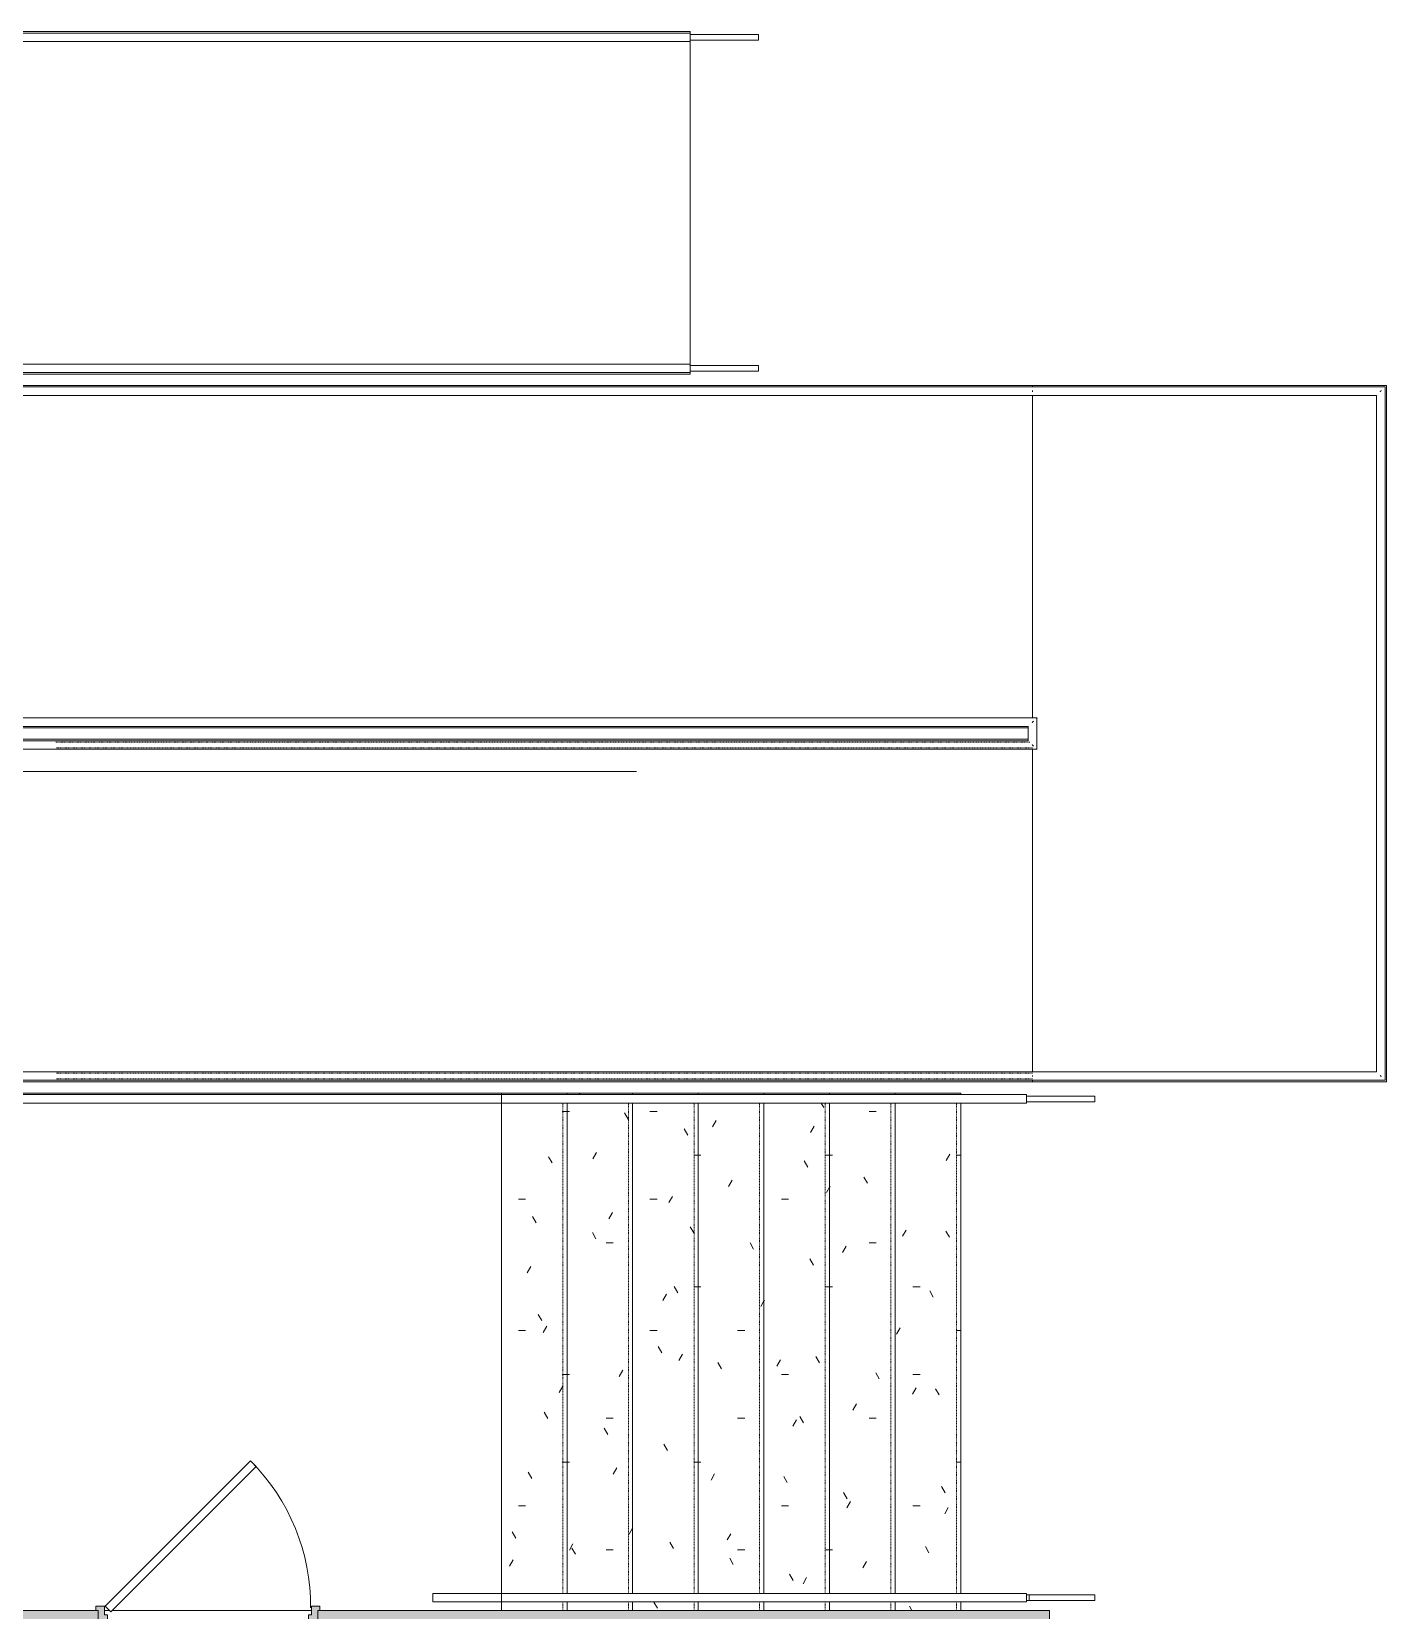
# Model space of a CAD drawing. Header units: inches. Extents: x -1569 to 1282, y -721 to 887.
# Drawn here: x -914.7 to -677.3, y 480.9 to 757.5 of the extents above; entities that cross this region are included whole.
import ezdxf

# ---------------------------------------------------------------- set-up
doc = ezdxf.new("R2010")
doc.units = ezdxf.units.IN
doc.header["$MEASUREMENT"] = 0
doc.linetypes.add('Overhead 1_16_', pattern=[0.101562, 0.0625, -0.039062])
for name, color, linetype, lineweight in [('A-DOOR', 31, 'Continuous', 13), ('A-FLOR', 192, 'Continuous', 13), ('A-FLOR-HRAL', 11, 'Continuous', 13), ('A-FLOR-HRAL-MBND', 5, 'Overhead 1_16_', 9), ('A-FLOR-LEVL', 51, 'Continuous', 9), ('A-WALL', 113, 'Continuous', 13), ('A-WALL-PATT', 111, 'Continuous', 13), ('S-STRS', 31, 'Continuous', 13)]:
    doc.layers.add(name, color=color, linetype=linetype, lineweight=lineweight)
pattern_1 = [(0, (0, 0), (30.72, 7.68), [1.267, -21.773, 1.267, -21.773, -122.88]), (0, (0, 0), (30.72, 7.68), [-46.08, 1.267, -44.813, 1.267, -21.773, -53.76]), (0, (0, 0), (30.72, 7.68), [-115.2, 1.267, -14.093, 1.267, -37.133]), (120, (11.52, 3.84), (-22.011075, 22.7643), [1.267, -21.773, 1.267, -21.773, -122.88]), (120, (11.52, 3.84), (-22.011075, 22.7643), [-46.08, 1.267, -44.813, 1.267, -21.773, -53.76]), (120, (11.52, 3.84), (-22.011075, 22.7643), [-115.2, 1.267, -14.093, 1.267, -37.133]), (240, (15.36, 19.2), (-8.708925, -30.4443), [1.267, -21.773, 1.267, -21.773, -122.88]), (240, (15.36, 19.2), (-8.708925, -30.4443), [-46.08, 1.267, -44.813, 1.267, -21.773, -53.76]), (240, (15.36, 19.2), (-8.708925, -30.4443), [-115.2, 1.267, -14.093, 1.267, -37.133])]

# ---------------------------------------------------------------- blocks, each defined once
blk = doc.blocks.new('Door - Single - Solid Door 36_ x 84_-7207579-FIRST FLOOR POWER _ SIGNAL')
at = {"layer": 'A-DOOR'}
h = blk.add_hatch(color=250, dxfattribs=at)
h.paths.add_polyline_path([(22.12, -7.6), (23.62, -7.6), (23.62, -6.85), (23.24, -6.85), (23.24, 7.03), (23.62, 7.03), (23.62, 7.78), (22.12, 7.78), (22.12, 6.28), (21.62, 6.28), (21.62, 4.78), (22.12, 4.78), (22.12, 2.76)], flags=0)
h.paths.add_polyline_path([(-15.63, -7.6), (-14.13, -7.6), (-14.13, 4.78), (-13.63, 4.78), (-13.63, 6.28), (-14.13, 6.28), (-14.13, 7.78), (-15.63, 7.78), (-15.63, 7.03), (-15.26, 7.03), (-15.26, -6.85), (-15.63, -6.85)], flags=0)
at = {"layer": 'A-DOOR', "color": 8, "lineweight": 20}
for p, q in [((-14.01, 7.78), (11.45, 33.23)), ((11.45, 33.23), (12.42, 32.26)), ((12.42, 32.26), (-13.03, 6.8)), ((-15.63, 7.78), (-15.63, 7.03)), ((-14.13, 7.78), (-15.63, 7.78)), ((-15.63, 7.03), (-15.26, 7.03)), ((-15.26, 7.03), (-15.26, -6.85)), ((-14.13, 6.28), (-14.13, 7.78)), ((-13.63, 6.28), (-14.13, 6.28)), ((-13.03, 6.8), (-14.01, 7.78)), ((-13.63, 4.78), (-13.63, 6.28)), ((22.12, 6.28), (21.62, 6.28)), ((21.62, 6.28), (21.62, 4.78)), ((23.62, 7.78), (22.12, 7.78)), ((22.12, 7.78), (22.12, 6.28)), ((23.24, -6.85), (23.24, 7.03)), ((23.24, 7.03), (23.62, 7.03)), ((23.62, 7.03), (23.62, 7.78)), ((-14.13, -7.6), (-14.13, 4.78)), ((-14.13, 4.78), (-13.63, 4.78)), ((21.62, 4.78), (22.12, 4.78)), ((22.12, 4.78), (22.12, -7.6)), ((-15.26, -6.85), (-15.63, -6.85)), ((-15.63, -6.85), (-15.63, -7.6)), ((-15.63, -7.6), (-14.13, -7.6)), ((22.12, -7.6), (23.62, -7.6)), ((23.62, -6.85), (23.24, -6.85)), ((23.62, -7.6), (23.62, -6.85))]:
    blk.add_line(p, q, dxfattribs=at)
at = {"layer": 'A-DOOR', "lineweight": 9}
blk.add_arc((-14.01, 7.78), 36, 359.5, 45, dxfattribs=at)
blk = doc.blocks.new('Top Rail Type - Top Rail_Internal_-6878772-FIRST FLOOR POWER _ SIGNAL')
at = {"layer": 'A-FLOR-HRAL', "lineweight": 9}
for p, q in [((-740.39, 571.29), (-832.39, 571.29)), ((-832.39, 569.79), (-740.39, 569.79))]:
    blk.add_line(p, q, dxfattribs=at)
at = {"layer": 'A-FLOR-HRAL', "lineweight": 9, "flags": 128}
blk.add_lwpolyline([(-740.39, 570.62), (-740.39, 570.54), (-740.39, 570.46)], dxfattribs=at)
blk = doc.blocks.new('Top Rail Type - Top Rail_Internal_-V3-FIRST FLOOR POWER _ SIGNAL')
at = {"layer": 'A-FLOR-HRAL', "lineweight": 9}
for p, q in [((-740.39, 571.29), (-832.39, 571.29)), ((-740.39, 569.79), (-740.39, 571.29)), ((-740.39, 569.79), (-832.39, 569.79))]:
    blk.add_line(p, q, dxfattribs=at)
blk = doc.blocks.new('Railing - Railing-7017256-FIRST FLOOR POWER _ SIGNAL')
at = {"layer": 'A-FLOR-HRAL-MBND'}
for p, q in [((-739.32, 575.04), (-910.47, 575.04)), ((-739.32, 574.04), (-910.47, 574.04)), ((-739.32, 575.04), (-853.47, 575.04)), ((-739.32, 574.04), (-853.47, 574.04)), ((-739.32, 575.04), (-796.47, 575.04)), ((-739.32, 574.04), (-796.47, 574.04)), ((-739.32, 575.04), (-739.47, 575.04)), ((-739.32, 574.04), (-739.47, 574.04))]:
    blk.add_line(p, q, dxfattribs=at)
blk = doc.blocks.new('Railing - Railing-7017260-FIRST FLOOR POWER _ SIGNAL')
at = {"layer": 'A-FLOR-HRAL-MBND'}
for p, q in [((-739.82, 633.04), (-910.47, 633.04)), ((-739.32, 632.04), (-910.47, 632.04)), ((-739.82, 633.04), (-853.47, 633.04)), ((-739.32, 632.04), (-853.47, 632.04)), ((-739.82, 633.04), (-796.47, 633.04)), ((-739.32, 632.04), (-796.47, 632.04)), ((-739.32, 632.04), (-739.47, 632.04))]:
    blk.add_line(p, q, dxfattribs=at)
blk = doc.blocks.new('Top Rail Type - Top Rail_Internal_-7017305-FIRST FLOOR POWER _ SIGNAL')
at = {"layer": 'A-FLOR-HRAL', "lineweight": 9}
for p, q in [((-799.32, 699.29), (-974.13, 699.29)), ((-974.09, 699.27), (-974.13, 699.29)), ((-974.12, 699.27), (-974.08, 699.21)), ((-974.07, 699.23), (-974.07, 693.73)), ((-973.32, 698.54), (-973.52, 698.74)), ((-973.32, 698.54), (-973.23, 698.45)), ((-972.64, 697.79), (-799.32, 697.79)), ((-972.57, 695.29), (-972.57, 697.73)), ((-973.32, 694.54), (-973.52, 694.35)), ((-973.32, 694.54), (-973.23, 694.63)), ((-739.29, 695.29), (-972.51, 695.29)), ((-677.57, 695.29), (-739.29, 695.29)), ((-677.57, 573.79), (-677.57, 695.29)), ((-974.05, 693.77), (-974.07, 693.73)), ((-974.05, 693.74), (-973.99, 693.79)), ((-974.01, 693.79), (-739.29, 693.79)), ((-739.29, 693.79), (-679.07, 693.79)), ((-679.07, 693.79), (-679.07, 575.29)), ((-739.35, 575.29), (-973.32, 575.29)), ((-973.32, 573.79), (-739.35, 573.79)), ((-679.07, 575.29), (-739.35, 575.29)), ((-739.35, 573.79), (-677.57, 573.79))]:
    blk.add_line(p, q, dxfattribs=at)
at = {"layer": 'A-FLOR-HRAL', "lineweight": 9, "flags": 128}
blk.add_lwpolyline([(-799.32, 698.63), (-799.32, 698.54), (-799.32, 698.45)], dxfattribs=at)
at = {"layer": 'A-FLOR-HRAL', "lineweight": 9}
for points in [[(-739.32, 694.45), (-739.32, 694.48), (-739.32, 694.54), (-739.32, 694.6), (-739.32, 694.63)], [(-739.32, 574.63), (-739.32, 574.6), (-739.32, 574.54), (-739.32, 574.48), (-739.32, 574.45)]]:
    blk.add_open_spline(points, degree=3, dxfattribs=at)
for points in [[(-678.41, 694.45), (-678.4, 694.46), (-678.37, 694.49), (-678.32, 694.54), (-678.28, 694.59), (-678.24, 694.62), (-678.23, 694.63)], [(-678.41, 574.63), (-678.4, 574.62), (-678.37, 574.59), (-678.32, 574.54), (-678.27, 574.5), (-678.24, 574.46), (-678.23, 574.45)]]:
    blk.add_open_spline(points, degree=3, knots=[0.46086968, 0.46086968, 0.46086968, 0.46086968, 0.47916667, 0.5, 0.52083333, 0.53913032, 0.53913032, 0.53913032, 0.53913032], dxfattribs=at)
blk = doc.blocks.new('Top Rail Type - Top Rail_Internal_-V16-FIRST FLOOR POWER _ SIGNAL')
at = {"layer": 'A-FLOR-HRAL', "lineweight": 9}
for p, q in [((-974.07, 699.29), (-974.07, 693.79)), ((-799.32, 699.29), (-974.07, 699.29)), ((-972.57, 697.79), (-972.57, 695.29)), ((-799.32, 697.79), (-972.57, 697.79)), ((-799.32, 697.79), (-799.32, 699.29)), ((-972.57, 695.29), (-739.32, 695.29)), ((-739.32, 695.29), (-677.57, 695.29)), ((-677.57, 695.29), (-677.57, 573.79)), ((-974.07, 693.79), (-739.32, 693.79)), ((-739.32, 693.79), (-679.07, 693.79)), ((-679.07, 693.79), (-679.07, 575.29)), ((-973.32, 573.79), (-973.32, 575.29)), ((-739.32, 575.29), (-973.32, 575.29)), ((-973.18, 573.79), (-973.32, 573.79)), ((-739.32, 573.79), (-972.57, 573.79)), ((-679.07, 575.29), (-739.32, 575.29)), ((-677.57, 573.79), (-739.32, 573.79))]:
    blk.add_line(p, q, dxfattribs=at)
blk = doc.blocks.new('Top Rail Type - Top Rail_Internal_-7017322-FIRST FLOOR POWER _ SIGNAL')
at = {"layer": 'A-FLOR-HRAL', "lineweight": 9}
for p, q in [((-1035.07, 757.29), (-1035.07, 635.79)), ((-973.35, 757.29), (-1035.07, 757.29)), ((-1033.57, 637.29), (-1033.57, 755.79)), ((-1033.57, 755.79), (-973.35, 755.79)), ((-799.32, 757.29), (-973.35, 757.29)), ((-973.35, 755.79), (-799.32, 755.79)), ((-973.29, 637.29), (-1033.57, 637.29)), ((-738.51, 637.29), (-973.29, 637.29)), ((-739.41, 636.45), (-739.32, 636.54)), ((-739.13, 636.74), (-739.32, 636.54)), ((-738.57, 631.73), (-738.57, 637.23)), ((-738.56, 637.22), (-738.52, 637.27)), ((-1035.07, 635.79), (-973.29, 635.79)), ((-973.29, 635.79), (-740.01, 635.79)), ((-740.07, 635.73), (-740.07, 633.29)), ((-740.13, 633.29), (-973.32, 633.29)), ((-973.32, 631.79), (-738.64, 631.79)), ((-739.41, 632.63), (-739.32, 632.54)), ((-739.13, 632.35), (-739.32, 632.54)), ((-738.66, 631.79), (-738.6, 631.74)), ((-738.57, 631.73), (-738.6, 631.77))]:
    blk.add_line(p, q, dxfattribs=at)
at = {"layer": 'A-FLOR-HRAL', "lineweight": 9, "flags": 128}
for points in [[(-799.32, 756.63), (-799.32, 756.54), (-799.32, 756.45)], [(-738.51, 637.29), (-738.55, 637.27), (-738.56, 637.26)], [(-973.32, 632.45), (-973.32, 632.54), (-973.32, 632.63)]]:
    blk.add_lwpolyline(points, dxfattribs=at)
at = {"layer": 'A-FLOR-HRAL', "lineweight": 9}
for points, knots in [([(-1034.23, 756.45), (-1034.24, 756.46), (-1034.28, 756.49), (-1034.32, 756.54), (-1034.37, 756.59), (-1034.4, 756.62), (-1034.41, 756.63)], [-0.53913032, -0.53913032, -0.53913032, -0.53913032, -0.52083333, -0.5, -0.47916667, -0.46086968, -0.46086968, -0.46086968, -0.46086968]), ([(-1034.41, 636.45), (-1034.4, 636.46), (-1034.37, 636.5), (-1034.32, 636.54), (-1034.27, 636.59), (-1034.24, 636.62), (-1034.23, 636.63)], [0.46086968, 0.46086968, 0.46086968, 0.46086968, 0.47916667, 0.5, 0.52083333, 0.53913032, 0.53913032, 0.53913032, 0.53913032])]:
    blk.add_open_spline(points, degree=3, knots=knots, dxfattribs=at)
for points in [[(-973.32, 756.63), (-973.32, 756.6), (-973.32, 756.54), (-973.32, 756.48), (-973.32, 756.45)], [(-973.32, 636.45), (-973.32, 636.48), (-973.32, 636.54), (-973.32, 636.6), (-973.32, 636.63)]]:
    blk.add_open_spline(points, degree=3, dxfattribs=at)
blk = doc.blocks.new('Top Rail Type - Top Rail_Internal_-V17-FIRST FLOOR POWER _ SIGNAL')
at = {"layer": 'A-FLOR-HRAL', "lineweight": 9}
for p, q in [((-1035.07, 757.29), (-1035.07, 635.79)), ((-973.32, 757.29), (-1035.07, 757.29)), ((-1033.57, 755.79), (-1033.57, 637.29)), ((-973.32, 755.79), (-1033.57, 755.79)), ((-799.32, 757.29), (-973.32, 757.29)), ((-799.32, 755.79), (-973.32, 755.79)), ((-799.32, 755.79), (-799.32, 757.29)), ((-1033.57, 637.29), (-973.32, 637.29)), ((-973.32, 637.29), (-738.57, 637.29)), ((-738.57, 637.29), (-738.57, 631.79)), ((-1035.07, 635.79), (-973.32, 635.79)), ((-973.32, 635.79), (-740.07, 635.79)), ((-740.07, 635.79), (-740.07, 633.29)), ((-973.32, 631.79), (-973.32, 633.29)), ((-740.07, 633.29), (-973.32, 633.29)), ((-738.57, 631.79), (-973.32, 631.79))]:
    blk.add_line(p, q, dxfattribs=at)
blk = doc.blocks.new('Top Rail Type - Top Rail_Internal_-7164230-FIRST FLOOR POWER _ SIGNAL')
at = {"layer": 'A-FLOR-HRAL', "lineweight": 9}
for p, q in [((-974.07, 574.79), (-974.07, 569.79)), ((-973.38, 574.79), (-973.23, 574.79)), ((-972.57, 571.29), (-972.57, 574.79)), ((-832.39, 571.29), (-972.57, 571.29)), ((-832.39, 570.63), (-832.39, 570.45)), ((-974.07, 569.79), (-832.39, 569.79))]:
    blk.add_line(p, q, dxfattribs=at)
blk.add_open_spline([(-973.23, 570.63), (-973.24, 570.62), (-973.28, 570.59), (-973.32, 570.54), (-973.37, 570.49), (-973.4, 570.46), (-973.41, 570.45)], degree=3, knots=[0.46086968, 0.46086968, 0.46086968, 0.46086968, 0.47916667, 0.5, 0.52083333, 0.53913032, 0.53913032, 0.53913032, 0.53913032], dxfattribs=at)
blk = doc.blocks.new('Top Rail Type - Top Rail_Internal_-V30-FIRST FLOOR POWER _ SIGNAL')
at = {"layer": 'A-FLOR-HRAL', "lineweight": 9}
for p, q in [((-974.07, 574.79), (-972.57, 574.79)), ((-974.07, 569.79), (-974.07, 574.79)), ((-972.57, 571.29), (-972.57, 574.79)), ((-832.39, 571.29), (-972.57, 571.29)), ((-832.39, 569.79), (-832.39, 571.29)), ((-832.39, 569.79), (-974.07, 569.79))]:
    blk.add_line(p, q, dxfattribs=at)
blk = doc.blocks.new('Railing - Railing-7167778-FIRST FLOOR POWER _ SIGNAL')
at = {"layer": 'A-FLOR-HRAL', "lineweight": 9}
for p, q in [((-728.39, 571.04), (-740.39, 571.04)), ((-740.39, 570.04), (-728.39, 570.04)), ((-728.39, 571.04), (-728.39, 570.04))]:
    blk.add_line(p, q, dxfattribs=at)
blk = doc.blocks.new('Railing - Railing-7169248-FIRST FLOOR POWER _ SIGNAL')
at = {"layer": 'A-FLOR-HRAL', "lineweight": 9}
for p, q in [((-739.89, 483.64), (-740.39, 483.64)), ((-739.89, 482.64), (-740.39, 482.64)), ((-739.89, 483.64), (-739.89, 482.64))]:
    blk.add_line(p, q, dxfattribs=at)
blk = doc.blocks.new('Top Rail Type - Top Rail_Internal_-7169253-FIRST FLOOR POWER _ SIGNAL')
at = {"layer": 'A-FLOR-HRAL', "lineweight": 9}
for p, q in [((-740.39, 483.89), (-832.39, 483.89)), ((-832.39, 482.39), (-740.39, 482.39))]:
    blk.add_line(p, q, dxfattribs=at)
at = {"layer": 'A-FLOR-HRAL', "lineweight": 9, "flags": 128}
blk.add_lwpolyline([(-740.39, 483.22), (-740.39, 483.14), (-740.39, 483.06)], dxfattribs=at)
blk = doc.blocks.new('Top Rail Type - Top Rail_Internal_-V31-FIRST FLOOR POWER _ SIGNAL')
at = {"layer": 'A-FLOR-HRAL', "lineweight": 9}
for p, q in [((-740.39, 483.89), (-832.39, 483.89)), ((-740.39, 482.39), (-832.39, 482.39)), ((-740.39, 482.39), (-740.39, 483.89))]:
    blk.add_line(p, q, dxfattribs=at)
blk = doc.blocks.new('Railing - Railing-7169270-FIRST FLOOR POWER _ SIGNAL')
at = {"layer": 'A-FLOR-HRAL', "lineweight": 9}
for p, q in [((-728.39, 483.64), (-740.39, 483.64)), ((-740.39, 482.64), (-728.39, 482.64)), ((-728.39, 483.64), (-728.39, 482.64))]:
    blk.add_line(p, q, dxfattribs=at)
blk = doc.blocks.new('Top Rail Type - Top Rail_Internal_-7169313-FIRST FLOOR POWER _ SIGNAL')
at = {"layer": 'A-FLOR-HRAL', "lineweight": 9}
for p, q in [((-832.39, 483.89), (-844.39, 483.89)), ((-844.39, 483.05), (-844.39, 483.23)), ((-844.39, 482.39), (-832.39, 482.39)), ((-832.39, 483.23), (-832.39, 483.06))]:
    blk.add_line(p, q, dxfattribs=at)
blk = doc.blocks.new('Top Rail Type - Top Rail_Internal_-V32-FIRST FLOOR POWER _ SIGNAL')
at = {"layer": 'A-FLOR-HRAL', "lineweight": 9}
for p, q in [((-844.39, 482.39), (-844.39, 483.89)), ((-832.39, 483.89), (-844.39, 483.89)), ((-832.39, 482.39), (-844.39, 482.39)), ((-832.39, 482.39), (-832.39, 483.89))]:
    blk.add_line(p, q, dxfattribs=at)
blk = doc.blocks.new('Railing - Railing-7184229-FIRST FLOOR POWER _ SIGNAL')
at = {"layer": 'A-FLOR-HRAL', "lineweight": 9}
for p, q in [((-787.32, 757.04), (-799.32, 757.04)), ((-799.32, 756.04), (-787.32, 756.04)), ((-787.32, 757.04), (-787.32, 756.04))]:
    blk.add_line(p, q, dxfattribs=at)
blk = doc.blocks.new('Railing - Railing-7184357-FIRST FLOOR POWER _ SIGNAL')
at = {"layer": 'A-FLOR-HRAL', "lineweight": 9}
for p, q in [((-787.32, 699.04), (-799.32, 699.04)), ((-799.32, 698.04), (-787.32, 698.04)), ((-787.32, 699.04), (-787.32, 698.04))]:
    blk.add_line(p, q, dxfattribs=at)

msp = doc.modelspace()

# ---------------------------------------------------------------- hatches: boundary and pattern name
at = {"layer": 'A-WALL-PATT', "lineweight": 9}
h = msp.add_hatch(color=7, dxfattribs=at)
h.paths.add_polyline_path([(-1012.81, 467.04), (-903.05, 467.04), (-903.05, 480.91), (-1021.45, 480.91), (-1021.45, 467.04)], flags=0)
h.paths.add_polyline_path([(-864.18, 467.04), (-736.37, 467.04), (-736.37, 480.91), (-864.55, 480.91), (-864.55, 467.04)], flags=0)
at = {"layer": 'S-STRS', "lineweight": 9}
h = msp.add_hatch(dxfattribs=at)
h.set_pattern_fill('FP_4', color=256, style=0, pattern_type=2)
h.set_pattern_definition(pattern_1)
h.paths.add_polyline_path([(-832.39, 480.91), (-820.89, 480.91), (-820.89, 482.39), (-832.39, 482.39)], flags=0)
h.paths.add_polyline_path([(-832.39, 483.89), (-820.89, 483.89), (-820.89, 569.79), (-832.39, 569.79), (-832.39, 488.47)], flags=0)
h.paths.add_polyline_path([(-820.89, 571.29), (-820.89, 571.54), (-832.39, 571.54), (-832.39, 571.29), (-829.98, 571.29)], flags=0)
h = msp.add_hatch(dxfattribs=at)
h.set_pattern_fill('FP_6', color=256, style=0, pattern_type=2)
h.set_pattern_definition(pattern_1)
h.paths.add_polyline_path([(-820.89, 480.91), (-809.39, 480.91), (-809.39, 482.39), (-820.89, 482.39)], flags=0)
h.paths.add_polyline_path([(-809.39, 483.89), (-809.39, 569.79), (-820.89, 569.79), (-820.89, 483.89)], flags=0)
h.paths.add_polyline_path([(-818.55, 571.29), (-809.39, 571.29), (-809.39, 571.54), (-820.89, 571.54), (-820.89, 571.29)], flags=0)
h = msp.add_hatch(dxfattribs=at)
h.set_pattern_fill('FP_4', color=256, style=0, pattern_type=2)
h.set_pattern_definition(pattern_1)
h.paths.add_polyline_path([(-797.89, 480.91), (-797.89, 482.39), (-809.39, 482.39), (-809.39, 480.91)], flags=0)
h.paths.add_polyline_path([(-797.89, 483.89), (-797.89, 569.79), (-809.39, 569.79), (-809.39, 483.89)], flags=0)
h.paths.add_polyline_path([(-807.12, 571.29), (-797.89, 571.29), (-797.89, 571.54), (-809.39, 571.54), (-809.39, 571.29)], flags=0)
h = msp.add_hatch(dxfattribs=at)
h.set_pattern_fill('FP_5', color=256, style=0, pattern_type=2)
h.set_pattern_definition(pattern_1)
h.paths.add_polyline_path([(-797.89, 480.91), (-786.39, 480.91), (-786.39, 482.39), (-797.89, 482.39)], flags=0)
h.paths.add_polyline_path([(-797.89, 483.89), (-786.39, 483.89), (-786.39, 569.79), (-797.89, 569.79), (-797.89, 527.99)], flags=0)
h.paths.add_polyline_path([(-797.89, 571.29), (-786.39, 571.29), (-786.39, 571.54), (-797.89, 571.54)], flags=0)
h = msp.add_hatch(dxfattribs=at)
h.set_pattern_fill('FP_6', color=256, style=0, pattern_type=2)
h.set_pattern_definition(pattern_1)
h.paths.add_polyline_path([(-774.89, 480.91), (-774.89, 482.39), (-786.39, 482.39), (-786.39, 480.91), (-784.27, 480.91)], flags=0)
h.paths.add_polyline_path([(-774.89, 483.89), (-774.89, 569.79), (-786.39, 569.79), (-786.39, 483.89), (-784.27, 483.89)], flags=0)
h.paths.add_polyline_path([(-784.27, 571.29), (-774.89, 571.29), (-774.89, 571.54), (-786.39, 571.54), (-786.39, 571.29)], flags=0)
h = msp.add_hatch(dxfattribs=at)
h.set_pattern_fill('FP_4', color=256, style=0, pattern_type=2)
h.set_pattern_definition(pattern_1)
h.paths.add_polyline_path([(-774.89, 480.91), (-763.39, 480.91), (-763.39, 482.39), (-774.89, 482.39)], flags=0)
h.paths.add_polyline_path([(-763.39, 483.89), (-763.39, 569.79), (-774.89, 569.79), (-774.89, 483.89)], flags=0)
h.paths.add_polyline_path([(-772.84, 571.29), (-763.39, 571.29), (-763.39, 571.54), (-774.89, 571.54), (-774.89, 571.29)], flags=0)
h = msp.add_hatch(dxfattribs=at)
h.set_pattern_fill('FP_6', color=256, style=0, pattern_type=2)
h.set_pattern_definition(pattern_1)
h.paths.add_polyline_path([(-751.89, 480.91), (-751.89, 482.39), (-763.39, 482.39), (-763.39, 480.91), (-761.42, 480.91)], flags=0)
h.paths.add_polyline_path([(-751.89, 483.89), (-751.89, 569.79), (-763.39, 569.79), (-763.39, 483.89), (-761.42, 483.89)], flags=0)
h.paths.add_polyline_path([(-751.89, 571.29), (-751.89, 571.54), (-763.39, 571.54), (-763.39, 571.29), (-761.42, 571.29)], flags=0)

# ---------------------------------------------------------------- linework, layer by layer
at = {"layer": 'A-FLOR'}
for p, q in [((-832.39, 571.54), (-972.57, 571.54)), ((-832.39, 571.29), (-832.39, 571.54)), ((-832.39, 483.89), (-832.39, 569.79)), ((-832.39, 480.91), (-832.39, 482.39)), ((-901.93, 480.91), (-901.05, 480.91)), ((-900.61, 480.91), (-865.68, 480.91))]:
    msp.add_line(p, q, dxfattribs=at)
at = {"layer": 'A-FLOR-LEVL'}
for p, q in [((-799.32, 757.54), (-973.32, 757.54)), ((-799.32, 757.54), (-799.32, 757.29)), ((-799.32, 755.79), (-799.32, 699.29)), ((-799.32, 697.54), (-972.57, 697.54)), ((-799.32, 697.79), (-799.32, 697.54)), ((-972.57, 695.54), (-739.32, 695.54)), ((-739.32, 695.29), (-739.32, 695.54)), ((-739.32, 695.54), (-677.32, 695.54)), ((-677.32, 695.54), (-677.32, 573.54)), ((-739.32, 637.29), (-739.32, 693.79)), ((-973.32, 635.54), (-740.07, 635.54)), ((-740.07, 633.54), (-973.32, 633.54)), ((-739.32, 631.79), (-739.32, 575.29)), ((-739.32, 573.54), (-972.57, 573.54)), ((-739.32, 573.79), (-739.32, 573.54)), ((-677.32, 573.54), (-739.32, 573.54))]:
    msp.add_line(p, q, dxfattribs=at)
at = {"layer": 'A-WALL', "lineweight": 9}
for p, q in [((-973.32, 633.54), (-808.73, 633.54)), ((-808.73, 627.92), (-973.32, 627.92))]:
    msp.add_line(p, q, dxfattribs=at)
at = {"layer": 'A-WALL', "color": 8, "lineweight": 20}
for p, q in [((-903.43, 480.91), (-1035.32, 480.91)), ((-736.37, 480.91), (-864.18, 480.91)), ((-736.37, 437.09), (-736.37, 480.91))]:
    msp.add_line(p, q, dxfattribs=at)
at = {"layer": 'S-STRS', "lineweight": 9}
for p, q in [((-832.39, 571.29), (-832.39, 571.54)), ((-820.89, 571.54), (-832.39, 571.54)), ((-809.39, 571.54), (-820.89, 571.54)), ((-820.89, 571.29), (-820.89, 571.54)), ((-797.89, 571.54), (-809.39, 571.54)), ((-809.39, 571.29), (-809.39, 571.54)), ((-786.39, 571.54), (-797.89, 571.54)), ((-797.89, 571.29), (-797.89, 571.54)), ((-774.89, 571.54), (-786.39, 571.54)), ((-786.39, 571.29), (-786.39, 571.54)), ((-763.39, 571.54), (-774.89, 571.54)), ((-774.89, 571.29), (-774.89, 571.54)), ((-751.89, 571.54), (-763.39, 571.54)), ((-763.39, 571.29), (-763.39, 571.54)), ((-751.89, 571.29), (-751.89, 571.54)), ((-832.39, 483.89), (-832.39, 569.79)), ((-820.89, 483.89), (-820.89, 569.79)), ((-809.39, 483.89), (-809.39, 569.79)), ((-797.89, 483.89), (-797.89, 569.79)), ((-786.39, 483.89), (-786.39, 569.79)), ((-774.89, 483.89), (-774.89, 569.79)), ((-763.39, 483.89), (-763.39, 569.79)), ((-751.89, 483.89), (-751.89, 569.79)), ((-832.39, 480.91), (-832.39, 482.39)), ((-820.89, 480.91), (-820.89, 482.39)), ((-809.39, 480.91), (-809.39, 482.39)), ((-797.89, 480.91), (-797.89, 482.39)), ((-786.39, 480.91), (-786.39, 482.39)), ((-774.89, 480.91), (-774.89, 482.39)), ((-763.39, 480.91), (-763.39, 482.39)), ((-751.89, 480.91), (-751.89, 482.39))]:
    msp.add_line(p, q, dxfattribs=at)
at = {"layer": 'S-STRS', "linetype": 'Overhead 1_16_', "lineweight": 9}
for p, q in [((-821.64, 571.29), (-821.64, 571.54)), ((-810.14, 571.29), (-810.14, 571.54)), ((-798.64, 571.29), (-798.64, 571.54)), ((-787.14, 571.29), (-787.14, 571.54)), ((-775.64, 571.29), (-775.64, 571.54)), ((-764.14, 571.29), (-764.14, 571.54)), ((-752.64, 571.29), (-752.64, 571.54)), ((-821.64, 483.89), (-821.64, 569.79)), ((-810.14, 483.89), (-810.14, 569.79)), ((-798.64, 483.89), (-798.64, 569.79)), ((-787.14, 483.89), (-787.14, 569.79)), ((-775.64, 483.89), (-775.64, 569.79)), ((-764.14, 483.89), (-764.14, 569.79)), ((-752.64, 483.89), (-752.64, 569.79)), ((-821.64, 480.91), (-821.64, 482.39)), ((-810.14, 480.91), (-810.14, 482.39)), ((-798.64, 480.91), (-798.64, 482.39)), ((-787.14, 480.91), (-787.14, 482.39)), ((-775.64, 480.91), (-775.64, 482.39)), ((-764.14, 480.91), (-764.14, 482.39)), ((-752.64, 480.91), (-752.64, 482.39))]:
    msp.add_line(p, q, dxfattribs=at)

# ---------------------------------------------------------------- block references
at = {"layer": 'A-DOOR'}
msp.add_blockref('Door - Single - Solid Door 36_ x 84_-7207579-FIRST FLOOR POWER _ SIGNAL', (-887.8, 473.88), dxfattribs=at)
at = {"layer": 'A-FLOR-HRAL', "lineweight": 9}
for name in ['Top Rail Type - Top Rail_Internal_-7017322-FIRST FLOOR POWER _ SIGNAL', 'Top Rail Type - Top Rail_Internal_-V17-FIRST FLOOR POWER _ SIGNAL', 'Railing - Railing-7184229-FIRST FLOOR POWER _ SIGNAL', 'Top Rail Type - Top Rail_Internal_-7017305-FIRST FLOOR POWER _ SIGNAL', 'Top Rail Type - Top Rail_Internal_-V16-FIRST FLOOR POWER _ SIGNAL', 'Railing - Railing-7184357-FIRST FLOOR POWER _ SIGNAL', 'Railing - Railing-7017260-FIRST FLOOR POWER _ SIGNAL', 'Top Rail Type - Top Rail_Internal_-7164230-FIRST FLOOR POWER _ SIGNAL', 'Top Rail Type - Top Rail_Internal_-V30-FIRST FLOOR POWER _ SIGNAL', 'Railing - Railing-7017256-FIRST FLOOR POWER _ SIGNAL', 'Top Rail Type - Top Rail_Internal_-6878772-FIRST FLOOR POWER _ SIGNAL', 'Top Rail Type - Top Rail_Internal_-V3-FIRST FLOOR POWER _ SIGNAL', 'Railing - Railing-7167778-FIRST FLOOR POWER _ SIGNAL', 'Top Rail Type - Top Rail_Internal_-7169313-FIRST FLOOR POWER _ SIGNAL', 'Top Rail Type - Top Rail_Internal_-V32-FIRST FLOOR POWER _ SIGNAL', 'Top Rail Type - Top Rail_Internal_-7169253-FIRST FLOOR POWER _ SIGNAL', 'Top Rail Type - Top Rail_Internal_-V31-FIRST FLOOR POWER _ SIGNAL', 'Railing - Railing-7169248-FIRST FLOOR POWER _ SIGNAL', 'Railing - Railing-7169270-FIRST FLOOR POWER _ SIGNAL']:
    msp.add_blockref(name, (0, 0), dxfattribs=at)

doc.saveas('drawing.dxf')
